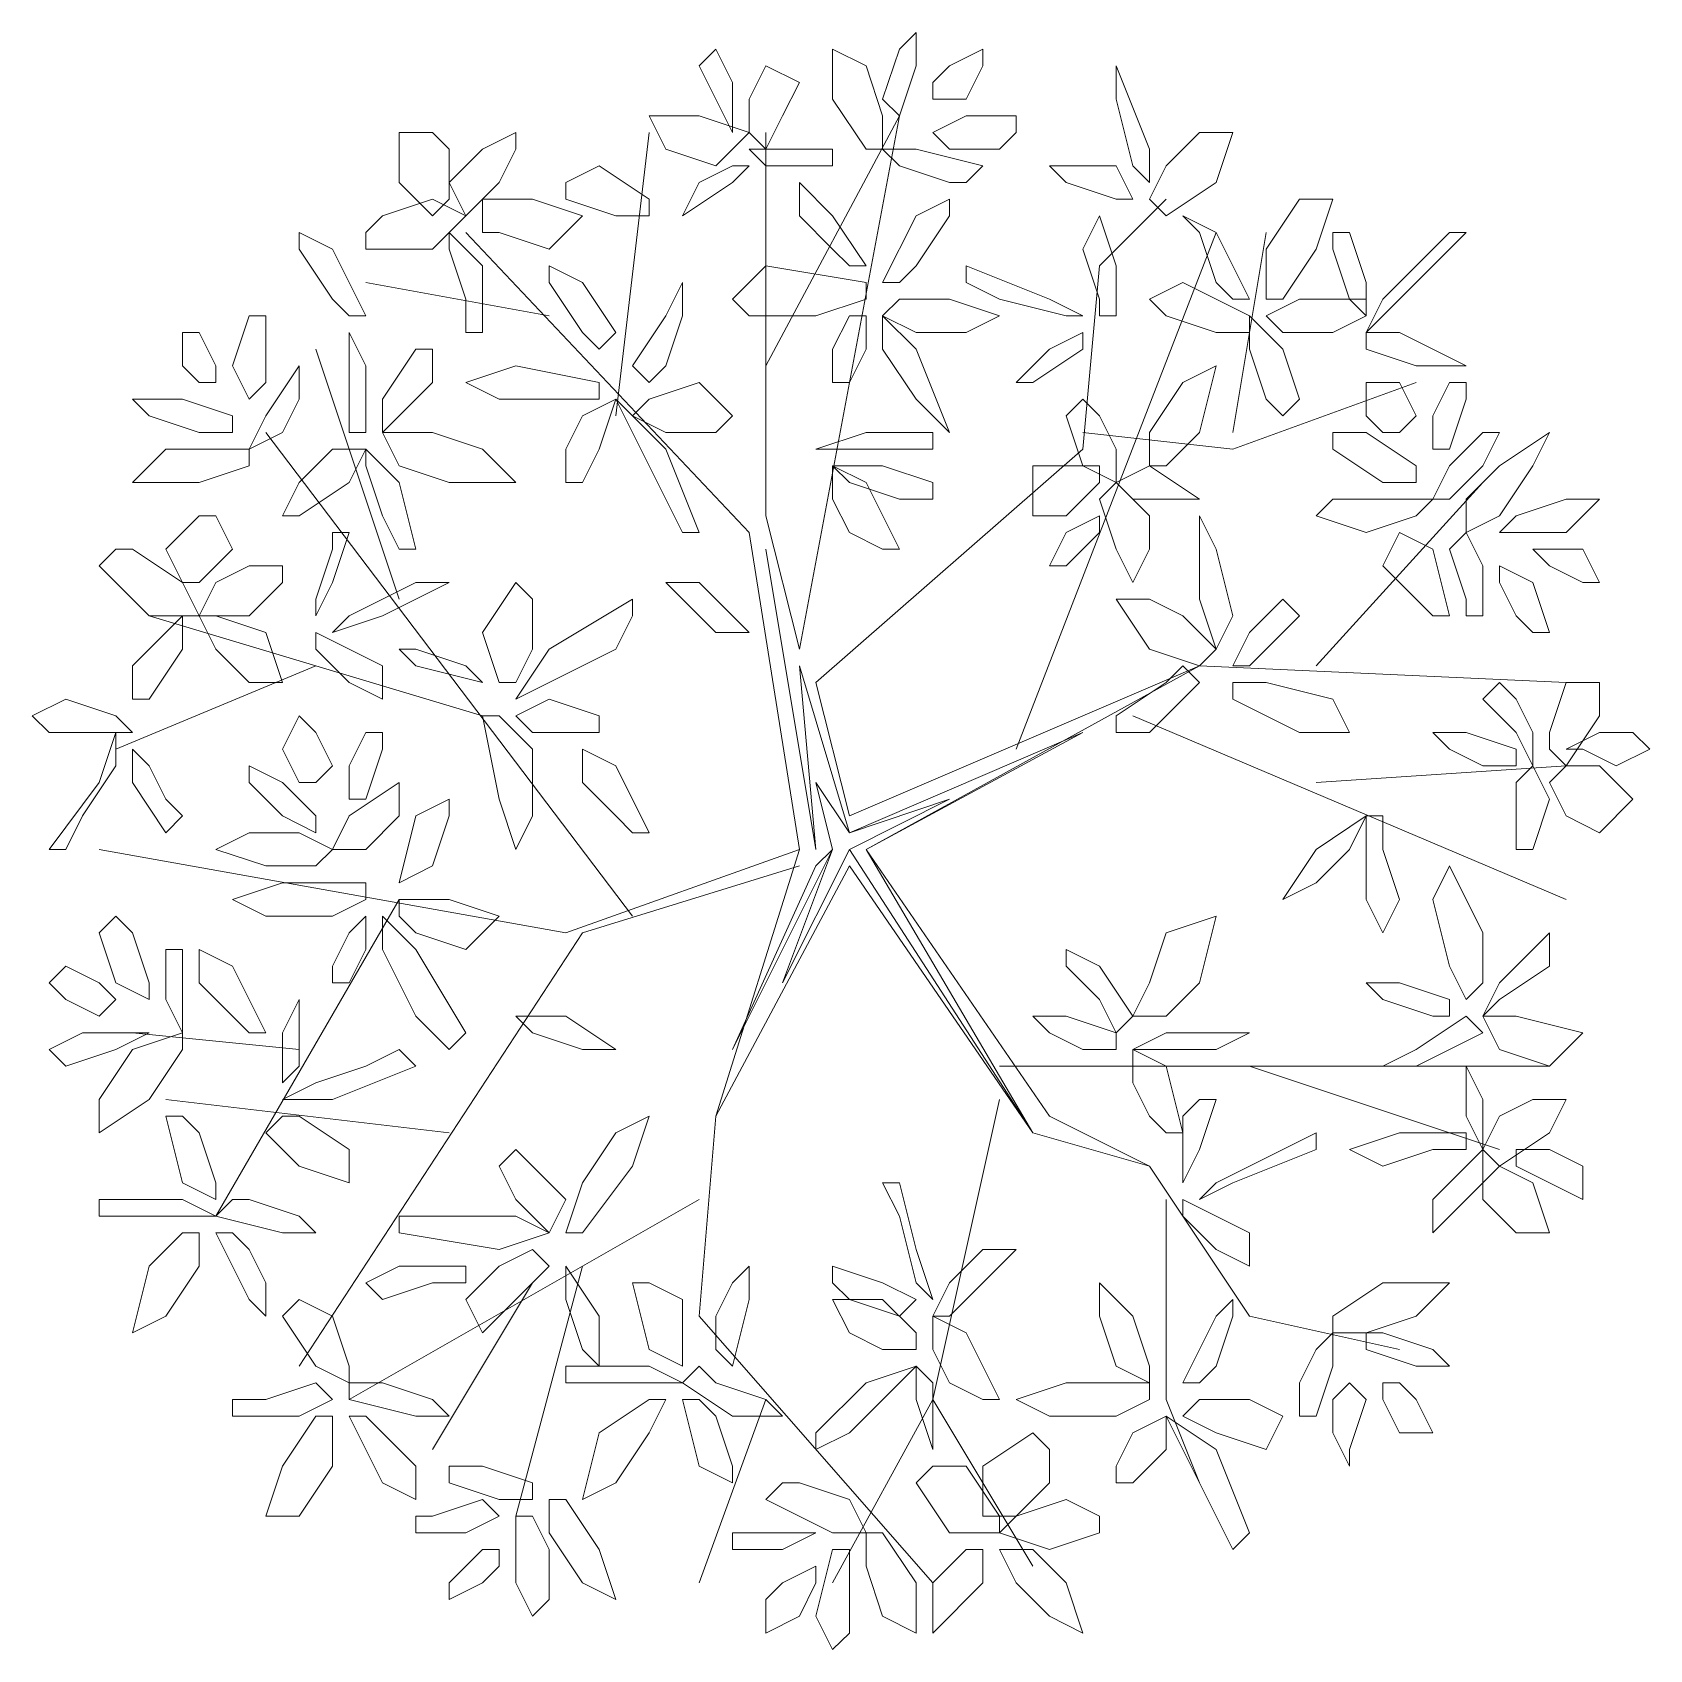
# Model space of a CAD drawing. Header units: millimetres. Extents: x 2529 to 2673, y 1639 to 1859.
# Drawn here: x 2563.362 to 2566.101, y 1722.203 to 1724.942 of the extents above; entities that cross this region are included whole.
import ezdxf

# ---------------------------------------------------------------- set-up
doc = ezdxf.new("R2010")
doc.units = ezdxf.units.MM
doc.layers.add('PDF_0', color=7, linetype='Continuous')

msp = doc.modelspace()

# ---------------------------------------------------------------- linework, layer by layer
at = {"layer": 'PDF_0', "lineweight": 9}
for points in [[(2564.8017, 1724.829), (2564.83, 1724.8007), (2564.8582, 1724.8855), (2564.8582, 1724.9419), (2564.83, 1724.9137)], [(2564.5476, 1724.7725), (2564.5476, 1724.8007), (2564.5476, 1724.8572), (2564.5194, 1724.9137), (2564.4911, 1724.8855), (2564.5194, 1724.829)], [(2564.8017, 1724.7443), (2564.7735, 1724.7443), (2564.717, 1724.829), (2564.717, 1724.9137), (2564.7735, 1724.8855), (2564.8017, 1724.8007)], [(2564.8865, 1724.829), (2564.8865, 1724.8572), (2564.9147, 1724.8855), (2564.9712, 1724.9137), (2564.9712, 1724.8855), (2564.9429, 1724.829)], [(2564.6041, 1724.7443), (2564.5758, 1724.7725), (2564.5758, 1724.829), (2564.6041, 1724.8855), (2564.6606, 1724.8572), (2564.6323, 1724.8007)], [(2565.1971, 1724.829), (2565.1971, 1724.8855), (2565.2536, 1724.7443), (2565.2536, 1724.6878), (2565.2253, 1724.716)], [(2564.5194, 1724.716), (2564.4346, 1724.7443), (2564.4064, 1724.8007), (2564.4911, 1724.8007), (2564.5758, 1724.7725), (2564.5476, 1724.7443)], [(2564.9994, 1724.7443), (2564.9147, 1724.7443), (2564.8865, 1724.7725), (2564.9429, 1724.8007), (2565.0277, 1724.8007), (2565.0277, 1724.7725)], [(2564.0675, 1724.7443), (2564.0675, 1724.6595), (2564.0393, 1724.6313), (2563.9828, 1724.6878), (2563.9828, 1724.7725), (2564.0393, 1724.7725)], [(2564.1805, 1724.7725), (2564.1805, 1724.7443), (2564.1522, 1724.6878), (2564.0958, 1724.6313), (2564.0675, 1724.6878), (2564.124, 1724.7443)], [(2565.2536, 1724.6595), (2565.2818, 1724.6313), (2565.3665, 1724.6878), (2565.3948, 1724.7725), (2565.3383, 1724.7725), (2565.2818, 1724.716)], [(2564.6606, 1724.716), (2564.6041, 1724.716), (2564.5758, 1724.7443), (2564.6323, 1724.7443), (2564.717, 1724.7443), (2564.717, 1724.716)], [(2564.9147, 1724.6878), (2564.83, 1724.716), (2564.8017, 1724.7443), (2564.8582, 1724.7443), (2564.9712, 1724.716), (2564.9429, 1724.6878)], [(2564.3499, 1724.6313), (2564.2652, 1724.6595), (2564.2652, 1724.6878), (2564.3217, 1724.716), (2564.4064, 1724.6595), (2564.4064, 1724.6313)], [(2564.4911, 1724.6878), (2564.4629, 1724.6313), (2564.5476, 1724.6878), (2564.5758, 1724.716), (2564.5476, 1724.716)], [(2565.1124, 1724.6878), (2565.0841, 1724.716), (2565.1971, 1724.716), (2565.2253, 1724.6595), (2565.1971, 1724.6595)], [(2564.717, 1724.5748), (2564.6606, 1724.6313), (2564.6606, 1724.6878), (2564.717, 1724.6313), (2564.7735, 1724.5466), (2564.7453, 1724.5466)], [(2563.9546, 1724.6313), (2564.0393, 1724.6595), (2564.0958, 1724.6313), (2564.0393, 1724.5748), (2563.9263, 1724.5748), (2563.9263, 1724.6031)], [(2564.124, 1724.6031), (2564.124, 1724.6595), (2564.2087, 1724.6595), (2564.2934, 1724.6313), (2564.237, 1724.5748), (2564.1522, 1724.6031)], [(2564.8582, 1724.5466), (2564.9147, 1724.6313), (2564.9147, 1724.6595), (2564.8582, 1724.6313), (2564.8017, 1724.5183), (2564.83, 1724.5183)], [(2565.4513, 1724.4901), (2565.4795, 1724.4901), (2565.536, 1724.5748), (2565.5642, 1724.6595), (2565.5077, 1724.6595), (2565.4513, 1724.5748)], [(2565.1689, 1724.4619), (2565.1971, 1724.4619), (2565.1971, 1724.5466), (2565.1689, 1724.6313), (2565.1406, 1724.5748), (2565.1689, 1724.4901)], [(2565.3665, 1724.5183), (2565.3383, 1724.6031), (2565.3101, 1724.6313), (2565.3665, 1724.6031), (2565.423, 1724.4901), (2565.3948, 1724.4901)], [(2563.8698, 1724.4901), (2563.8134, 1724.5748), (2563.8134, 1724.6031), (2563.8698, 1724.5748), (2563.9263, 1724.4619), (2563.8981, 1724.4619)], [(2564.0958, 1724.4901), (2564.0675, 1724.5748), (2564.0675, 1724.6031), (2564.124, 1724.5466), (2564.124, 1724.4336), (2564.0958, 1724.4336)], [(2565.5642, 1724.5748), (2565.5925, 1724.4901), (2565.6207, 1724.4619), (2565.6207, 1724.5183), (2565.5925, 1724.6031), (2565.5642, 1724.6031)], [(2565.7337, 1724.5748), (2565.6489, 1724.4901), (2565.6207, 1724.4336), (2565.6772, 1724.4901), (2565.7901, 1724.6031), (2565.7619, 1724.6031)], [(2564.2934, 1724.4336), (2564.237, 1724.5183), (2564.237, 1724.5466), (2564.2934, 1724.5183), (2564.3499, 1724.4336), (2564.3217, 1724.4054)], [(2564.6888, 1724.4619), (2564.5758, 1724.4619), (2564.5476, 1724.4901), (2564.6041, 1724.5466), (2564.7735, 1724.5183), (2564.7735, 1724.4901)], [(2564.9994, 1724.4901), (2565.1124, 1724.4619), (2565.1406, 1724.4619), (2565.0841, 1724.4901), (2564.9429, 1724.5466), (2564.9429, 1724.5183)], [(2564.4346, 1724.3772), (2564.4629, 1724.4619), (2564.4629, 1724.5183), (2564.4346, 1724.4619), (2564.3782, 1724.3772), (2564.4064, 1724.3489)], [(2565.3665, 1724.4336), (2565.2818, 1724.4619), (2565.2536, 1724.4901), (2565.3101, 1724.5183), (2565.423, 1724.4619), (2565.423, 1724.4336)], [(2564.8017, 1724.4619), (2564.83, 1724.4901), (2564.9147, 1724.4901), (2564.9994, 1724.4619), (2564.9429, 1724.4336), (2564.8582, 1724.4336)], [(2565.5642, 1724.4336), (2565.4795, 1724.4336), (2565.4513, 1724.4619), (2565.5077, 1724.4901), (2565.6207, 1724.4901), (2565.6207, 1724.4619)], [(2563.7569, 1724.4054), (2563.7569, 1724.3489), (2563.7286, 1724.3207), (2563.7004, 1724.3772), (2563.7286, 1724.4619), (2563.7569, 1724.4619)], [(2564.717, 1724.3489), (2564.7453, 1724.3489), (2564.7735, 1724.4054), (2564.7735, 1724.4619), (2564.7453, 1724.4619), (2564.717, 1724.4054)], [(2564.8582, 1724.3207), (2564.9147, 1724.2642), (2564.8582, 1724.4054), (2564.8017, 1724.4619), (2564.8017, 1724.4054)], [(2565.4513, 1724.3207), (2565.423, 1724.4054), (2565.423, 1724.4619), (2565.4795, 1724.4054), (2565.5077, 1724.3207), (2565.4795, 1724.2924)], [(2563.6722, 1724.3489), (2563.6439, 1724.3489), (2563.6157, 1724.3772), (2563.6157, 1724.4336), (2563.6439, 1724.4336), (2563.6722, 1724.3772)], [(2563.8981, 1724.2924), (2563.8981, 1724.3772), (2563.8981, 1724.4336), (2563.9263, 1724.3772), (2563.9263, 1724.2642), (2563.8981, 1724.2642)], [(2565.0559, 1724.3489), (2565.0277, 1724.3489), (2565.0841, 1724.4054), (2565.1406, 1724.4336), (2565.1406, 1724.4054)], [(2565.6207, 1724.4336), (2565.6207, 1724.4054), (2565.7054, 1724.3772), (2565.7901, 1724.3772), (2565.7337, 1724.4054), (2565.6772, 1724.4336)], [(2563.9546, 1724.3207), (2564.011, 1724.4054), (2564.0393, 1724.4054), (2564.0393, 1724.3489), (2563.9546, 1724.2642), (2563.9546, 1724.2924)], [(2563.8134, 1724.3207), (2563.8134, 1724.3772), (2563.7569, 1724.2924), (2563.7286, 1724.236), (2563.7851, 1724.2642)], [(2564.2652, 1724.3207), (2564.1522, 1724.3207), (2564.0958, 1724.3489), (2564.1805, 1724.3772), (2564.3217, 1724.3489), (2564.3217, 1724.3207)], [(2565.2536, 1724.2077), (2565.2818, 1724.2077), (2565.3383, 1724.2642), (2565.3665, 1724.3772), (2565.3101, 1724.3489), (2565.2536, 1724.2642)], [(2564.3782, 1724.2924), (2564.4064, 1724.3207), (2564.4911, 1724.3489), (2564.5476, 1724.2924), (2564.5194, 1724.2642), (2564.4346, 1724.2642)], [(2565.6772, 1724.2642), (2565.6489, 1724.2642), (2565.6207, 1724.2924), (2565.6207, 1724.3489), (2565.6772, 1724.3489), (2565.7054, 1724.2924)], [(2565.7901, 1724.3207), (2565.7619, 1724.236), (2565.7337, 1724.236), (2565.7337, 1724.2924), (2565.7619, 1724.3489), (2565.7901, 1724.3489)], [(2563.6439, 1724.2642), (2563.5592, 1724.2924), (2563.531, 1724.3207), (2563.6157, 1724.3207), (2563.7004, 1724.2924), (2563.7004, 1724.2642)], [(2564.2652, 1724.1795), (2564.2934, 1724.1795), (2564.3217, 1724.236), (2564.3499, 1724.3207), (2564.2934, 1724.2924), (2564.2652, 1724.236)], [(2564.4346, 1724.1512), (2564.3782, 1724.2642), (2564.3499, 1724.3207), (2564.4346, 1724.236), (2564.4911, 1724.0948), (2564.4629, 1724.0948)], [(2565.1689, 1724.2924), (2565.1971, 1724.236), (2565.1971, 1724.1795), (2565.1406, 1724.2077), (2565.1124, 1724.2924), (2565.1406, 1724.3207)], [(2563.9546, 1724.2642), (2563.9828, 1724.2077), (2564.0675, 1724.1795), (2564.1805, 1724.1795), (2564.124, 1724.236), (2564.0393, 1724.2642)], [(2564.83, 1724.236), (2564.7453, 1724.236), (2564.6888, 1724.236), (2564.7735, 1724.2642), (2564.8865, 1724.2642), (2564.8865, 1724.236)], [(2565.6489, 1724.1795), (2565.5642, 1724.236), (2565.5642, 1724.2642), (2565.6207, 1724.2642), (2565.7054, 1724.2077), (2565.7054, 1724.1795)], [(2565.8184, 1724.2077), (2565.7619, 1724.1512), (2565.7337, 1724.1512), (2565.7619, 1724.2077), (2565.8184, 1724.2642), (2565.8466, 1724.2642)], [(2565.7901, 1724.0948), (2565.7901, 1724.1512), (2565.8466, 1724.2077), (2565.9313, 1724.2642), (2565.9031, 1724.2077), (2565.8466, 1724.123)], [(2563.7286, 1724.236), (2563.7286, 1724.2077), (2563.6439, 1724.1795), (2563.531, 1724.1795), (2563.5874, 1724.236), (2563.6722, 1724.236)], [(2563.8134, 1724.1795), (2563.8698, 1724.236), (2563.9263, 1724.236), (2563.8981, 1724.1795), (2563.8134, 1724.123), (2563.7851, 1724.123)], [(2563.9546, 1724.123), (2563.9263, 1724.2077), (2563.9263, 1724.236), (2563.9828, 1724.1795), (2564.011, 1724.0665), (2563.9828, 1724.0665)], [(2564.83, 1724.1512), (2564.7453, 1724.1795), (2564.717, 1724.2077), (2564.8017, 1724.2077), (2564.8865, 1724.1795), (2564.8865, 1724.1512)], [(2564.7453, 1724.0948), (2564.717, 1724.1512), (2564.717, 1724.2077), (2564.7735, 1724.1795), (2564.83, 1724.0665), (2564.8017, 1724.0665)], [(2565.1689, 1724.2077), (2565.1689, 1724.1795), (2565.1124, 1724.123), (2565.0559, 1724.123), (2565.0559, 1724.2077), (2565.1124, 1724.2077)], [(2565.3101, 1724.1512), (2565.3383, 1724.1512), (2565.2536, 1724.2077), (2565.1971, 1724.1795), (2565.2253, 1724.1512)], [(2565.2536, 1724.123), (2565.2536, 1724.0665), (2565.2253, 1724.01), (2565.1971, 1724.0665), (2565.1689, 1724.1512), (2565.1971, 1724.1795)], [(2565.7337, 1724.1512), (2565.7054, 1724.123), (2565.6207, 1724.0948), (2565.536, 1724.123), (2565.5642, 1724.1512), (2565.6772, 1724.1512)], [(2565.8749, 1724.123), (2565.8466, 1724.0948), (2565.9596, 1724.0948), (2566.0161, 1724.1512), (2565.9596, 1724.1512)], [(2563.7004, 1724.0665), (2563.6439, 1724.01), (2563.6157, 1724.01), (2563.5874, 1724.0665), (2563.6439, 1724.123), (2563.6722, 1724.123)], [(2565.1689, 1724.123), (2565.1124, 1724.0948), (2565.0841, 1724.0383), (2565.1124, 1724.0383), (2565.1689, 1724.0948)], [(2565.3665, 1724.0665), (2565.3383, 1724.123), (2565.3383, 1723.9818), (2565.3665, 1723.8971), (2565.3948, 1723.9536)], [(2563.8698, 1724.0665), (2563.8416, 1723.9818), (2563.8416, 1723.9536), (2563.8698, 1724.01), (2563.8981, 1724.0948), (2563.8698, 1724.0948)], [(2565.7054, 1723.9818), (2565.6489, 1724.0383), (2565.6772, 1724.0948), (2565.7337, 1724.0665), (2565.7619, 1723.9536), (2565.7337, 1723.9536)], [(2565.7901, 1723.9818), (2565.7619, 1724.0665), (2565.7901, 1724.0948), (2565.8184, 1724.0383), (2565.8184, 1723.9536), (2565.7901, 1723.9536)], [(2563.531, 1724.0665), (2563.6157, 1724.01), (2563.6439, 1723.9536), (2563.5592, 1723.9536), (2563.4745, 1724.0383), (2563.5027, 1724.0665)], [(2565.9031, 1724.0665), (2565.9313, 1724.0665), (2565.9878, 1724.0665), (2566.0161, 1724.01), (2565.9878, 1724.01), (2565.9313, 1724.0383)], [(2563.7851, 1724.0383), (2563.7851, 1724.01), (2563.7286, 1723.9536), (2563.6439, 1723.9536), (2563.6722, 1724.01), (2563.7286, 1724.0383)], [(2565.8749, 1723.9536), (2565.8466, 1724.01), (2565.8466, 1724.0383), (2565.9031, 1724.01), (2565.9313, 1723.9253), (2565.9031, 1723.9253)], [(2564.011, 1724.01), (2564.0675, 1724.01), (2563.9546, 1723.9536), (2563.8698, 1723.9253), (2563.8981, 1723.9536)], [(2564.1805, 1723.8406), (2564.1522, 1723.8406), (2564.124, 1723.9253), (2564.1805, 1724.01), (2564.2087, 1723.9818), (2564.2087, 1723.8971)], [(2564.5194, 1723.9253), (2564.5758, 1723.9253), (2564.4911, 1724.01), (2564.4346, 1724.01), (2564.4629, 1723.9818)], [(2564.3499, 1723.8971), (2564.237, 1723.8406), (2564.1805, 1723.8124), (2564.237, 1723.8971), (2564.3782, 1723.9818), (2564.3782, 1723.9536)], [(2565.3665, 1723.8971), (2565.3383, 1723.8688), (2565.2536, 1723.8971), (2565.1971, 1723.9818), (2565.2536, 1723.9818), (2565.3101, 1723.9536)], [(2565.5077, 1723.9536), (2565.4795, 1723.9818), (2565.423, 1723.9253), (2565.3948, 1723.8688), (2565.423, 1723.8688), (2565.4795, 1723.9253)], [(2563.531, 1723.8688), (2563.5874, 1723.9253), (2563.6157, 1723.9536), (2563.6157, 1723.8971), (2563.5592, 1723.8124), (2563.531, 1723.8124)], [(2563.6439, 1723.9536), (2563.6722, 1723.9536), (2563.7569, 1723.9253), (2563.7851, 1723.8406), (2563.7286, 1723.8406), (2563.6722, 1723.8971)], [(2563.8416, 1723.9253), (2563.8416, 1723.8971), (2563.8981, 1723.8406), (2563.9546, 1723.8124), (2563.9546, 1723.8688), (2563.8981, 1723.8971)], [(2564.0958, 1723.8688), (2564.124, 1723.8406), (2564.011, 1723.8688), (2563.9828, 1723.8971), (2564.011, 1723.8971)], [(2565.2818, 1723.8406), (2565.1971, 1723.7841), (2565.1971, 1723.7559), (2565.2536, 1723.7559), (2565.3383, 1723.8406), (2565.3101, 1723.8688)], [(2565.4513, 1723.8406), (2565.5642, 1723.8124), (2565.5925, 1723.7559), (2565.5077, 1723.7559), (2565.3948, 1723.8124), (2565.3948, 1723.8406)], [(2565.8749, 1723.8124), (2565.9031, 1723.7559), (2565.9031, 1723.6994), (2565.8749, 1723.7559), (2565.8184, 1723.8124), (2565.8466, 1723.8406)], [(2565.9313, 1723.7559), (2565.9596, 1723.8406), (2566.0161, 1723.8406), (2566.0161, 1723.7841), (2565.9596, 1723.6994), (2565.9313, 1723.7276)], [(2563.531, 1723.7559), (2563.5027, 1723.7841), (2563.418, 1723.8124), (2563.3615, 1723.7841), (2563.3898, 1723.7559), (2563.4745, 1723.7559)], [(2564.3217, 1723.7559), (2564.3217, 1723.7841), (2564.237, 1723.8124), (2564.1805, 1723.7841), (2564.2087, 1723.7559), (2564.2652, 1723.7559)], [(2563.8416, 1723.6712), (2563.8134, 1723.6712), (2563.7851, 1723.7276), (2563.8134, 1723.7841), (2563.8416, 1723.7559), (2563.8698, 1723.6994)], [(2564.2087, 1723.7276), (2564.2087, 1723.6147), (2564.1805, 1723.5582), (2564.1522, 1723.6429), (2564.124, 1723.7841), (2564.1522, 1723.7841)], [(2563.4462, 1723.6147), (2563.5027, 1723.6994), (2563.5027, 1723.7559), (2563.4745, 1723.6712), (2563.3898, 1723.5582), (2563.418, 1723.5582)], [(2563.9546, 1723.7276), (2563.9263, 1723.6429), (2563.8981, 1723.6429), (2563.8981, 1723.6994), (2563.9263, 1723.7559), (2563.9546, 1723.7559)], [(2565.8184, 1723.6994), (2565.7619, 1723.7276), (2565.7337, 1723.7559), (2565.7901, 1723.7559), (2565.8749, 1723.7276), (2565.8749, 1723.6994)], [(2565.9596, 1723.7276), (2565.9878, 1723.7276), (2566.0443, 1723.6994), (2566.1008, 1723.7276), (2566.0725, 1723.7559), (2566.0161, 1723.7559)], [(2563.5874, 1723.6429), (2563.5592, 1723.6994), (2563.531, 1723.7276), (2563.531, 1723.6712), (2563.5874, 1723.5864), (2563.6157, 1723.6147)], [(2564.3499, 1723.6147), (2564.2934, 1723.6712), (2564.2934, 1723.7276), (2564.3499, 1723.6994), (2564.4064, 1723.5864), (2564.3782, 1723.5864)], [(2563.7851, 1723.6147), (2563.7286, 1723.6712), (2563.7286, 1723.6994), (2563.7851, 1723.6712), (2563.8416, 1723.6147), (2563.8416, 1723.5864)], [(2565.8749, 1723.6147), (2565.8749, 1723.6712), (2565.9031, 1723.6994), (2565.9313, 1723.6429), (2565.9031, 1723.5582), (2565.8749, 1723.5582)], [(2565.9313, 1723.6712), (2565.9596, 1723.6994), (2566.0161, 1723.6994), (2566.0725, 1723.6429), (2566.0161, 1723.5864), (2565.9596, 1723.6147)], [(2563.9828, 1723.6147), (2563.9263, 1723.5582), (2563.8698, 1723.5582), (2563.8981, 1723.6147), (2563.9828, 1723.6712), (2563.9828, 1723.6429)], [(2564.0393, 1723.53), (2563.9828, 1723.5017), (2564.011, 1723.6147), (2564.0675, 1723.6429), (2564.0675, 1723.6147)], [(2565.5925, 1723.5582), (2565.6207, 1723.6147), (2565.536, 1723.5582), (2565.4795, 1723.4735), (2565.536, 1723.5017)], [(2565.6489, 1723.5582), (2565.6772, 1723.4735), (2565.6489, 1723.417), (2565.6207, 1723.4735), (2565.6207, 1723.6147), (2565.6489, 1723.6147)], [(2563.8698, 1723.5582), (2563.8416, 1723.53), (2563.7569, 1723.53), (2563.6722, 1723.5582), (2563.7286, 1723.5864), (2563.8134, 1723.5864)], [(2565.7901, 1723.304), (2565.8184, 1723.3323), (2565.8184, 1723.417), (2565.7619, 1723.53), (2565.7337, 1723.4735), (2565.7619, 1723.3605)], [(2563.8698, 1723.4452), (2563.7569, 1723.4452), (2563.7004, 1723.4735), (2563.7851, 1723.5017), (2563.9263, 1723.5017), (2563.9263, 1723.4735)], [(2563.9828, 1723.4452), (2563.9828, 1723.4735), (2564.0675, 1723.4735), (2564.1522, 1723.4452), (2564.0958, 1723.3888), (2564.011, 1723.417)], [(2563.531, 1723.417), (2563.5592, 1723.3323), (2563.5592, 1723.304), (2563.5027, 1723.3323), (2563.4745, 1723.417), (2563.5027, 1723.4452)], [(2563.8698, 1723.3323), (2563.8981, 1723.3323), (2563.9263, 1723.3888), (2563.9263, 1723.4452), (2563.8981, 1723.417), (2563.8698, 1723.3605)], [(2564.011, 1723.2758), (2563.9546, 1723.3888), (2563.9546, 1723.4452), (2564.011, 1723.3888), (2564.0958, 1723.2476), (2564.0675, 1723.2193)], [(2565.2253, 1723.2758), (2565.2818, 1723.2758), (2565.3383, 1723.3323), (2565.3665, 1723.4452), (2565.2818, 1723.417), (2565.2536, 1723.3323)], [(2565.9313, 1723.3605), (2565.9313, 1723.417), (2565.8466, 1723.3323), (2565.8184, 1723.2758), (2565.8466, 1723.304)], [(2563.6157, 1723.3605), (2563.6157, 1723.2758), (2563.6157, 1723.2476), (2563.5874, 1723.304), (2563.5874, 1723.3888), (2563.6157, 1723.3888)], [(2563.7004, 1723.2758), (2563.6439, 1723.3323), (2563.6439, 1723.3888), (2563.7004, 1723.3605), (2563.7569, 1723.2476), (2563.7286, 1723.2476)], [(2565.1689, 1723.304), (2565.1124, 1723.3605), (2565.1124, 1723.3888), (2565.1689, 1723.3605), (2565.2253, 1723.2758), (2565.1971, 1723.2476)], [(2563.5027, 1723.304), (2563.4745, 1723.2758), (2563.418, 1723.304), (2563.3898, 1723.3323), (2563.418, 1723.3605), (2563.4745, 1723.3323)], [(2565.7337, 1723.2758), (2565.6489, 1723.304), (2565.6207, 1723.3323), (2565.6772, 1723.3323), (2565.7619, 1723.304), (2565.7619, 1723.2758)], [(2563.7851, 1723.2476), (2563.7851, 1723.1911), (2563.7851, 1723.1628), (2563.8134, 1723.1911), (2563.8134, 1723.2758), (2563.8134, 1723.304)], [(2564.2934, 1723.2193), (2564.3499, 1723.2193), (2564.2652, 1723.2758), (2564.1805, 1723.2758), (2564.2087, 1723.2476)], [(2565.1406, 1723.2193), (2565.0841, 1723.2476), (2565.0559, 1723.2758), (2565.1124, 1723.2758), (2565.1971, 1723.2476), (2565.1971, 1723.2193)], [(2565.7619, 1723.2193), (2565.7054, 1723.1911), (2565.6489, 1723.1911), (2565.7054, 1723.2193), (2565.7901, 1723.2758), (2565.8184, 1723.2476)], [(2565.9313, 1723.1911), (2565.8466, 1723.2193), (2565.8184, 1723.2758), (2565.8749, 1723.2758), (2565.9878, 1723.2476), (2565.9596, 1723.2193)], [(2563.5027, 1723.2193), (2563.5592, 1723.2476), (2563.4462, 1723.2476), (2563.3898, 1723.2193), (2563.418, 1723.1911)], [(2563.6157, 1723.2476), (2563.6157, 1723.2193), (2563.5592, 1723.1346), (2563.4745, 1723.0781), (2563.4745, 1723.1346), (2563.531, 1723.2193)], [(2565.3665, 1723.2193), (2565.423, 1723.2476), (2565.2818, 1723.2476), (2565.2253, 1723.2193), (2565.2818, 1723.2193)], [(2563.9263, 1723.1911), (2563.8416, 1723.1628), (2563.7851, 1723.1346), (2563.8698, 1723.1346), (2564.011, 1723.1911), (2563.9828, 1723.2193)], [(2565.2536, 1723.1064), (2565.2253, 1723.1628), (2565.2253, 1723.2193), (2565.2818, 1723.1911), (2565.3101, 1723.0781), (2565.2818, 1723.0781)], [(2565.8184, 1723.1346), (2565.7901, 1723.1911), (2565.7901, 1723.1064), (2565.8184, 1723.0499), (2565.8184, 1723.0781)], [(2565.3101, 1723.1064), (2565.3101, 1723.0216), (2565.3101, 1722.9934), (2565.3383, 1723.0499), (2565.3665, 1723.1346), (2565.3383, 1723.1346)], [(2565.8466, 1723.1064), (2565.9031, 1723.1346), (2565.9596, 1723.1346), (2565.9313, 1723.0781), (2565.8466, 1723.0216), (2565.8184, 1723.0499)], [(2563.6439, 1723.0781), (2563.6722, 1722.9934), (2563.6722, 1722.9652), (2563.6157, 1722.9934), (2563.5874, 1723.1064), (2563.6157, 1723.1064)], [(2563.7851, 1723.1064), (2563.7569, 1723.0781), (2563.8134, 1723.0216), (2563.8981, 1722.9934), (2563.8981, 1723.0499), (2563.8134, 1723.1064)], [(2564.2934, 1722.9934), (2564.3499, 1723.0781), (2564.4064, 1723.1064), (2564.3782, 1723.0216), (2564.2934, 1722.9087), (2564.2652, 1722.9087)], [(2565.4795, 1723.0499), (2565.3665, 1722.9934), (2565.3383, 1722.9652), (2565.3948, 1722.9934), (2565.536, 1723.0499), (2565.536, 1723.0781)], [(2565.7337, 1723.0499), (2565.6489, 1723.0216), (2565.5925, 1723.0499), (2565.6772, 1723.0781), (2565.7901, 1723.0781), (2565.7901, 1723.0499)], [(2564.1805, 1723.0499), (2564.1522, 1723.0216), (2564.1805, 1722.9652), (2564.237, 1722.9087), (2564.2652, 1722.9652), (2564.2087, 1723.0216)], [(2565.7337, 1722.9652), (2565.7901, 1723.0216), (2565.8184, 1723.0499), (2565.8184, 1722.9934), (2565.7337, 1722.9087), (2565.7337, 1722.9369)], [(2565.8749, 1723.0499), (2565.8749, 1723.0216), (2565.9313, 1722.9934), (2565.9878, 1722.9652), (2565.9878, 1723.0216), (2565.9313, 1723.0499)], [(2565.8184, 1722.9934), (2565.8466, 1723.0216), (2565.9031, 1722.9934), (2565.9313, 1722.9087), (2565.8749, 1722.9087), (2565.8184, 1722.9652)], [(2564.83, 1722.9369), (2564.8582, 1722.824), (2564.8865, 1722.7957), (2564.8582, 1722.8805), (2564.83, 1722.9934), (2564.8017, 1722.9934)], [(2563.531, 1722.9652), (2563.6157, 1722.9652), (2563.6722, 1722.9369), (2563.5874, 1722.9369), (2563.4745, 1722.9369), (2563.4745, 1722.9652)], [(2563.7286, 1722.9652), (2563.8134, 1722.9369), (2563.8416, 1722.9087), (2563.7851, 1722.9087), (2563.6722, 1722.9369), (2563.7004, 1722.9652)], [(2565.3101, 1722.9652), (2565.3101, 1722.9369), (2565.3665, 1722.8805), (2565.423, 1722.8522), (2565.423, 1722.9087), (2565.3665, 1722.9369)], [(2564.0675, 1722.9369), (2564.1805, 1722.9369), (2564.237, 1722.9087), (2564.1522, 1722.8805), (2563.9828, 1722.9087), (2563.9828, 1722.9369)], [(2563.6439, 1722.9087), (2563.6157, 1722.9087), (2563.5592, 1722.8522), (2563.531, 1722.7393), (2563.5874, 1722.7675), (2563.6439, 1722.8522)], [(2563.7286, 1722.8805), (2563.7569, 1722.824), (2563.7569, 1722.7675), (2563.7286, 1722.7957), (2563.6722, 1722.9087), (2563.7004, 1722.9087)], [(2564.2087, 1722.8805), (2564.237, 1722.8522), (2564.1805, 1722.7957), (2564.124, 1722.7393), (2564.0958, 1722.7957), (2564.1522, 1722.8522)], [(2564.8865, 1722.7675), (2564.9147, 1722.7675), (2564.9712, 1722.824), (2565.0277, 1722.8805), (2564.9712, 1722.8805), (2564.9147, 1722.824)], [(2564.0393, 1722.824), (2563.9546, 1722.7957), (2563.9263, 1722.824), (2563.9828, 1722.8522), (2564.0958, 1722.8522), (2564.0958, 1722.824)], [(2564.2652, 1722.7957), (2564.2652, 1722.8522), (2564.3217, 1722.7675), (2564.3217, 1722.6828), (2564.2934, 1722.711)], [(2564.5194, 1722.7675), (2564.5476, 1722.824), (2564.5758, 1722.8522), (2564.5758, 1722.7957), (2564.5476, 1722.6828), (2564.5194, 1722.711)], [(2564.7453, 1722.7957), (2564.83, 1722.7675), (2564.8582, 1722.7957), (2564.8017, 1722.824), (2564.717, 1722.8522), (2564.717, 1722.824)], [(2564.4629, 1722.7957), (2564.4629, 1722.711), (2564.4629, 1722.6828), (2564.4064, 1722.711), (2564.3782, 1722.824), (2564.4064, 1722.824)], [(2565.1971, 1722.6828), (2565.1689, 1722.7675), (2565.1689, 1722.824), (2565.2253, 1722.7675), (2565.2536, 1722.6828), (2565.2536, 1722.6545)], [(2565.5642, 1722.7393), (2565.5642, 1722.7675), (2565.6489, 1722.824), (2565.7619, 1722.824), (2565.7054, 1722.7675), (2565.6207, 1722.7393)], [(2563.8698, 1722.7675), (2563.8981, 1722.6828), (2563.8981, 1722.6545), (2563.8416, 1722.6828), (2563.7851, 1722.7675), (2563.8134, 1722.7957)], [(2564.8582, 1722.711), (2564.8582, 1722.7393), (2564.8017, 1722.7957), (2564.717, 1722.7957), (2564.7453, 1722.7393), (2564.8017, 1722.711)], [(2565.3665, 1722.6828), (2565.3948, 1722.7675), (2565.3948, 1722.7957), (2565.3665, 1722.7675), (2565.3101, 1722.6545), (2565.3383, 1722.6545)], [(2564.9147, 1722.6545), (2564.8865, 1722.711), (2564.8865, 1722.7675), (2564.9429, 1722.7393), (2564.9994, 1722.6263), (2564.9712, 1722.6263)], [(2565.5077, 1722.6545), (2565.536, 1722.711), (2565.5642, 1722.7393), (2565.5642, 1722.6828), (2565.536, 1722.5981), (2565.5077, 1722.5981)], [(2565.6489, 1722.7393), (2565.7337, 1722.711), (2565.7619, 1722.6828), (2565.7054, 1722.6828), (2565.6207, 1722.711), (2565.6207, 1722.7393)], [(2564.3217, 1722.6828), (2564.4064, 1722.6828), (2564.4629, 1722.6545), (2564.3782, 1722.6545), (2564.2652, 1722.6545), (2564.2652, 1722.6828)], [(2564.5194, 1722.6545), (2564.6041, 1722.6263), (2564.6323, 1722.5981), (2564.5476, 1722.5981), (2564.4629, 1722.6545), (2564.4911, 1722.6828)], [(2564.7453, 1722.5698), (2564.83, 1722.6545), (2564.8582, 1722.6828), (2564.7735, 1722.6545), (2564.6888, 1722.5698), (2564.6888, 1722.5416)], [(2564.8865, 1722.5698), (2564.8865, 1722.5416), (2564.8582, 1722.6263), (2564.8582, 1722.6828), (2564.8865, 1722.6545)], [(2563.7569, 1722.6263), (2563.8416, 1722.6545), (2563.8698, 1722.6263), (2563.8134, 1722.5981), (2563.7004, 1722.5981), (2563.7004, 1722.6263)], [(2563.9546, 1722.6545), (2564.0393, 1722.6263), (2564.0675, 1722.5981), (2564.011, 1722.5981), (2563.8981, 1722.6263), (2563.8981, 1722.6545)], [(2565.1971, 1722.5981), (2565.0841, 1722.5981), (2565.0277, 1722.6263), (2565.1124, 1722.6545), (2565.2536, 1722.6545), (2565.2536, 1722.6263)], [(2565.5642, 1722.5698), (2565.5642, 1722.6263), (2565.5925, 1722.6545), (2565.6207, 1722.6263), (2565.5925, 1722.5416), (2565.5925, 1722.5133)], [(2565.6489, 1722.6545), (2565.6772, 1722.6545), (2565.7054, 1722.6263), (2565.7337, 1722.5698), (2565.6772, 1722.5698), (2565.6489, 1722.6263)], [(2564.4346, 1722.6263), (2564.4064, 1722.6263), (2564.3217, 1722.5698), (2564.2934, 1722.4569), (2564.3499, 1722.4851), (2564.4064, 1722.5698)], [(2564.5194, 1722.5981), (2564.5476, 1722.5133), (2564.5476, 1722.4851), (2564.4911, 1722.5133), (2564.4629, 1722.6263), (2564.4911, 1722.6263)], [(2565.3101, 1722.5981), (2565.3383, 1722.6263), (2565.423, 1722.6263), (2565.4795, 1722.5981), (2565.4513, 1722.5416), (2565.3665, 1722.5698)], [(2563.8698, 1722.5981), (2563.8416, 1722.5981), (2563.7851, 1722.5133), (2563.7569, 1722.4286), (2563.8134, 1722.4286), (2563.8698, 1722.5133)], [(2563.9546, 1722.5698), (2564.011, 1722.5133), (2564.011, 1722.4569), (2563.9546, 1722.4851), (2563.8981, 1722.5981), (2563.9263, 1722.5981)], [(2565.1971, 1722.4851), (2565.2253, 1722.4851), (2565.2818, 1722.5416), (2565.2818, 1722.5981), (2565.2253, 1722.5698), (2565.1971, 1722.5133)], [(2565.3665, 1722.4286), (2565.3101, 1722.5416), (2565.2818, 1722.5981), (2565.3665, 1722.5416), (2565.423, 1722.4004), (2565.3948, 1722.3721)], [(2565.0841, 1722.4851), (2565.0277, 1722.4286), (2564.9712, 1722.4286), (2564.9712, 1722.5133), (2565.0559, 1722.5698), (2565.0841, 1722.5416)], [(2564.124, 1722.5133), (2564.2087, 1722.4851), (2564.2087, 1722.4569), (2564.1522, 1722.4569), (2564.0675, 1722.4851), (2564.0675, 1722.5133)], [(2564.9429, 1722.5133), (2564.9994, 1722.4286), (2564.9994, 1722.4004), (2564.9147, 1722.4004), (2564.8582, 1722.4851), (2564.8865, 1722.5133)], [(2564.6606, 1722.4851), (2564.7453, 1722.4569), (2564.7735, 1722.4004), (2564.717, 1722.4004), (2564.6041, 1722.4569), (2564.6323, 1722.4851)], [(2564.0393, 1722.4286), (2564.124, 1722.4569), (2564.1522, 1722.4286), (2564.0958, 1722.4004), (2564.011, 1722.4004), (2564.011, 1722.4286)], [(2564.237, 1722.4569), (2564.2652, 1722.4569), (2564.3217, 1722.3721), (2564.3499, 1722.2874), (2564.2934, 1722.3157), (2564.237, 1722.4004)], [(2565.1689, 1722.4286), (2565.1689, 1722.4004), (2565.0841, 1722.3721), (2564.9994, 1722.4004), (2565.0277, 1722.4286), (2565.1124, 1722.4569)], [(2564.237, 1722.3721), (2564.237, 1722.2874), (2564.2087, 1722.2592), (2564.1805, 1722.3157), (2564.1805, 1722.4286), (2564.2087, 1722.4286)], [(2564.5758, 1722.4004), (2564.6606, 1722.4004), (2564.6888, 1722.4004), (2564.6323, 1722.3721), (2564.5476, 1722.3721), (2564.5476, 1722.4004)], [(2564.7735, 1722.4004), (2564.8017, 1722.4004), (2564.8582, 1722.3157), (2564.8582, 1722.2309), (2564.8017, 1722.2592), (2564.7735, 1722.3439)], [(2564.1522, 1722.3721), (2564.1522, 1722.3439), (2564.124, 1722.3157), (2564.0675, 1722.2874), (2564.0675, 1722.3157), (2564.124, 1722.3721)], [(2564.7453, 1722.3157), (2564.7453, 1722.2309), (2564.717, 1722.2027), (2564.6888, 1722.2592), (2564.717, 1722.3721), (2564.7453, 1722.3721)], [(2564.8865, 1722.3157), (2564.9429, 1722.3721), (2564.9712, 1722.3721), (2564.9712, 1722.3157), (2564.8865, 1722.2309), (2564.8865, 1722.2592)], [(2564.9994, 1722.3721), (2565.0559, 1722.3721), (2565.1124, 1722.3157), (2565.1406, 1722.2309), (2565.0841, 1722.2592), (2565.0277, 1722.3157)], [(2564.6888, 1722.3439), (2564.6888, 1722.3157), (2564.6606, 1722.2592), (2564.6041, 1722.2309), (2564.6041, 1722.2874), (2564.6323, 1722.3157)]]:
    msp.add_lwpolyline(points, close=True, dxfattribs=at)
for points in [[(2564.6041, 1724.3772), (2564.83, 1724.8007), (2564.6606, 1723.8971), (2564.6041, 1724.123), (2564.6041, 1724.7725)], [(2564.3499, 1724.2924), (2564.4064, 1724.7725)], [(2564.6041, 1724.0665), (2564.6888, 1723.5582), (2564.6606, 1723.8688), (2564.7453, 1723.5864), (2565.1406, 1723.7559), (2564.7735, 1723.5582), (2565.3383, 1723.8688), (2564.7453, 1723.6147), (2564.6888, 1723.8406), (2565.1406, 1724.236), (2565.1689, 1724.5466), (2565.2818, 1724.6595)], [(2564.6606, 1723.5582), (2564.5758, 1724.0948), (2564.0958, 1724.6031)], [(2565.0277, 1723.7276), (2565.3665, 1724.6031)], [(2565.3948, 1724.2642), (2565.4513, 1724.6031)], [(2564.237, 1724.4619), (2563.9263, 1724.5183)], [(2563.9828, 1723.9818), (2563.8416, 1724.4054)], [(2565.1406, 1724.2642), (2565.3948, 1724.236), (2565.7054, 1724.3489)], [(2564.3782, 1723.4452), (2563.7569, 1724.2642)], [(2565.536, 1723.8688), (2565.8184, 1724.1795)], [(2564.124, 1723.7841), (2563.5592, 1723.9536)], [(2563.8416, 1723.8688), (2563.5027, 1723.7276)], [(2565.3383, 1723.8688), (2565.9596, 1723.8406)], [(2565.2253, 1723.7841), (2565.9596, 1723.4735)], [(2565.536, 1723.6712), (2565.9596, 1723.6994)], [(2564.7453, 1723.5582), (2564.6323, 1723.3323), (2564.717, 1723.5582), (2564.5476, 1723.2193), (2564.6888, 1723.53), (2564.717, 1723.5582), (2564.6888, 1723.6712), (2564.7453, 1723.5864), (2564.9147, 1723.6429), (2564.7453, 1723.5582), (2565.0559, 1723.0781), (2564.7735, 1723.5582), (2565.0841, 1723.1064), (2565.2536, 1723.0216)], [(2565.6772, 1722.711), (2565.423, 1722.7675), (2565.2536, 1723.0216), (2565.0559, 1723.0781), (2564.7453, 1723.53), (2564.5194, 1723.1064), (2564.6606, 1723.5582), (2564.2652, 1723.417), (2563.4745, 1723.5582)], [(2564.6606, 1723.53), (2564.2934, 1723.417), (2563.8134, 1722.6828)], [(2563.9828, 1723.4735), (2563.6722, 1722.9369)], [(2563.8134, 1723.2193), (2563.531, 1723.2476)], [(2564.9994, 1723.1911), (2565.9313, 1723.1911)], [(2565.423, 1723.1911), (2565.8466, 1723.0499)], [(2564.0675, 1723.0781), (2563.5874, 1723.1346)], [(2564.9994, 1723.1346), (2564.8865, 1722.6263)], [(2564.5194, 1723.1064), (2564.4911, 1722.7675), (2564.8865, 1722.3157)], [(2564.4911, 1722.9652), (2563.8981, 1722.6263)], [(2565.2818, 1722.9652), (2565.2818, 1722.6263), (2565.3383, 1722.4851)], [(2564.2934, 1722.8522), (2564.1805, 1722.4286)], [(2564.2087, 1722.824), (2564.0393, 1722.5416)], [(2564.6041, 1722.6263), (2564.4911, 1722.3157)], [(2565.0559, 1722.3439), (2564.8865, 1722.6263), (2564.717, 1722.3157)]]:
    msp.add_lwpolyline(points, dxfattribs=at)

doc.saveas('drawing.dxf')
